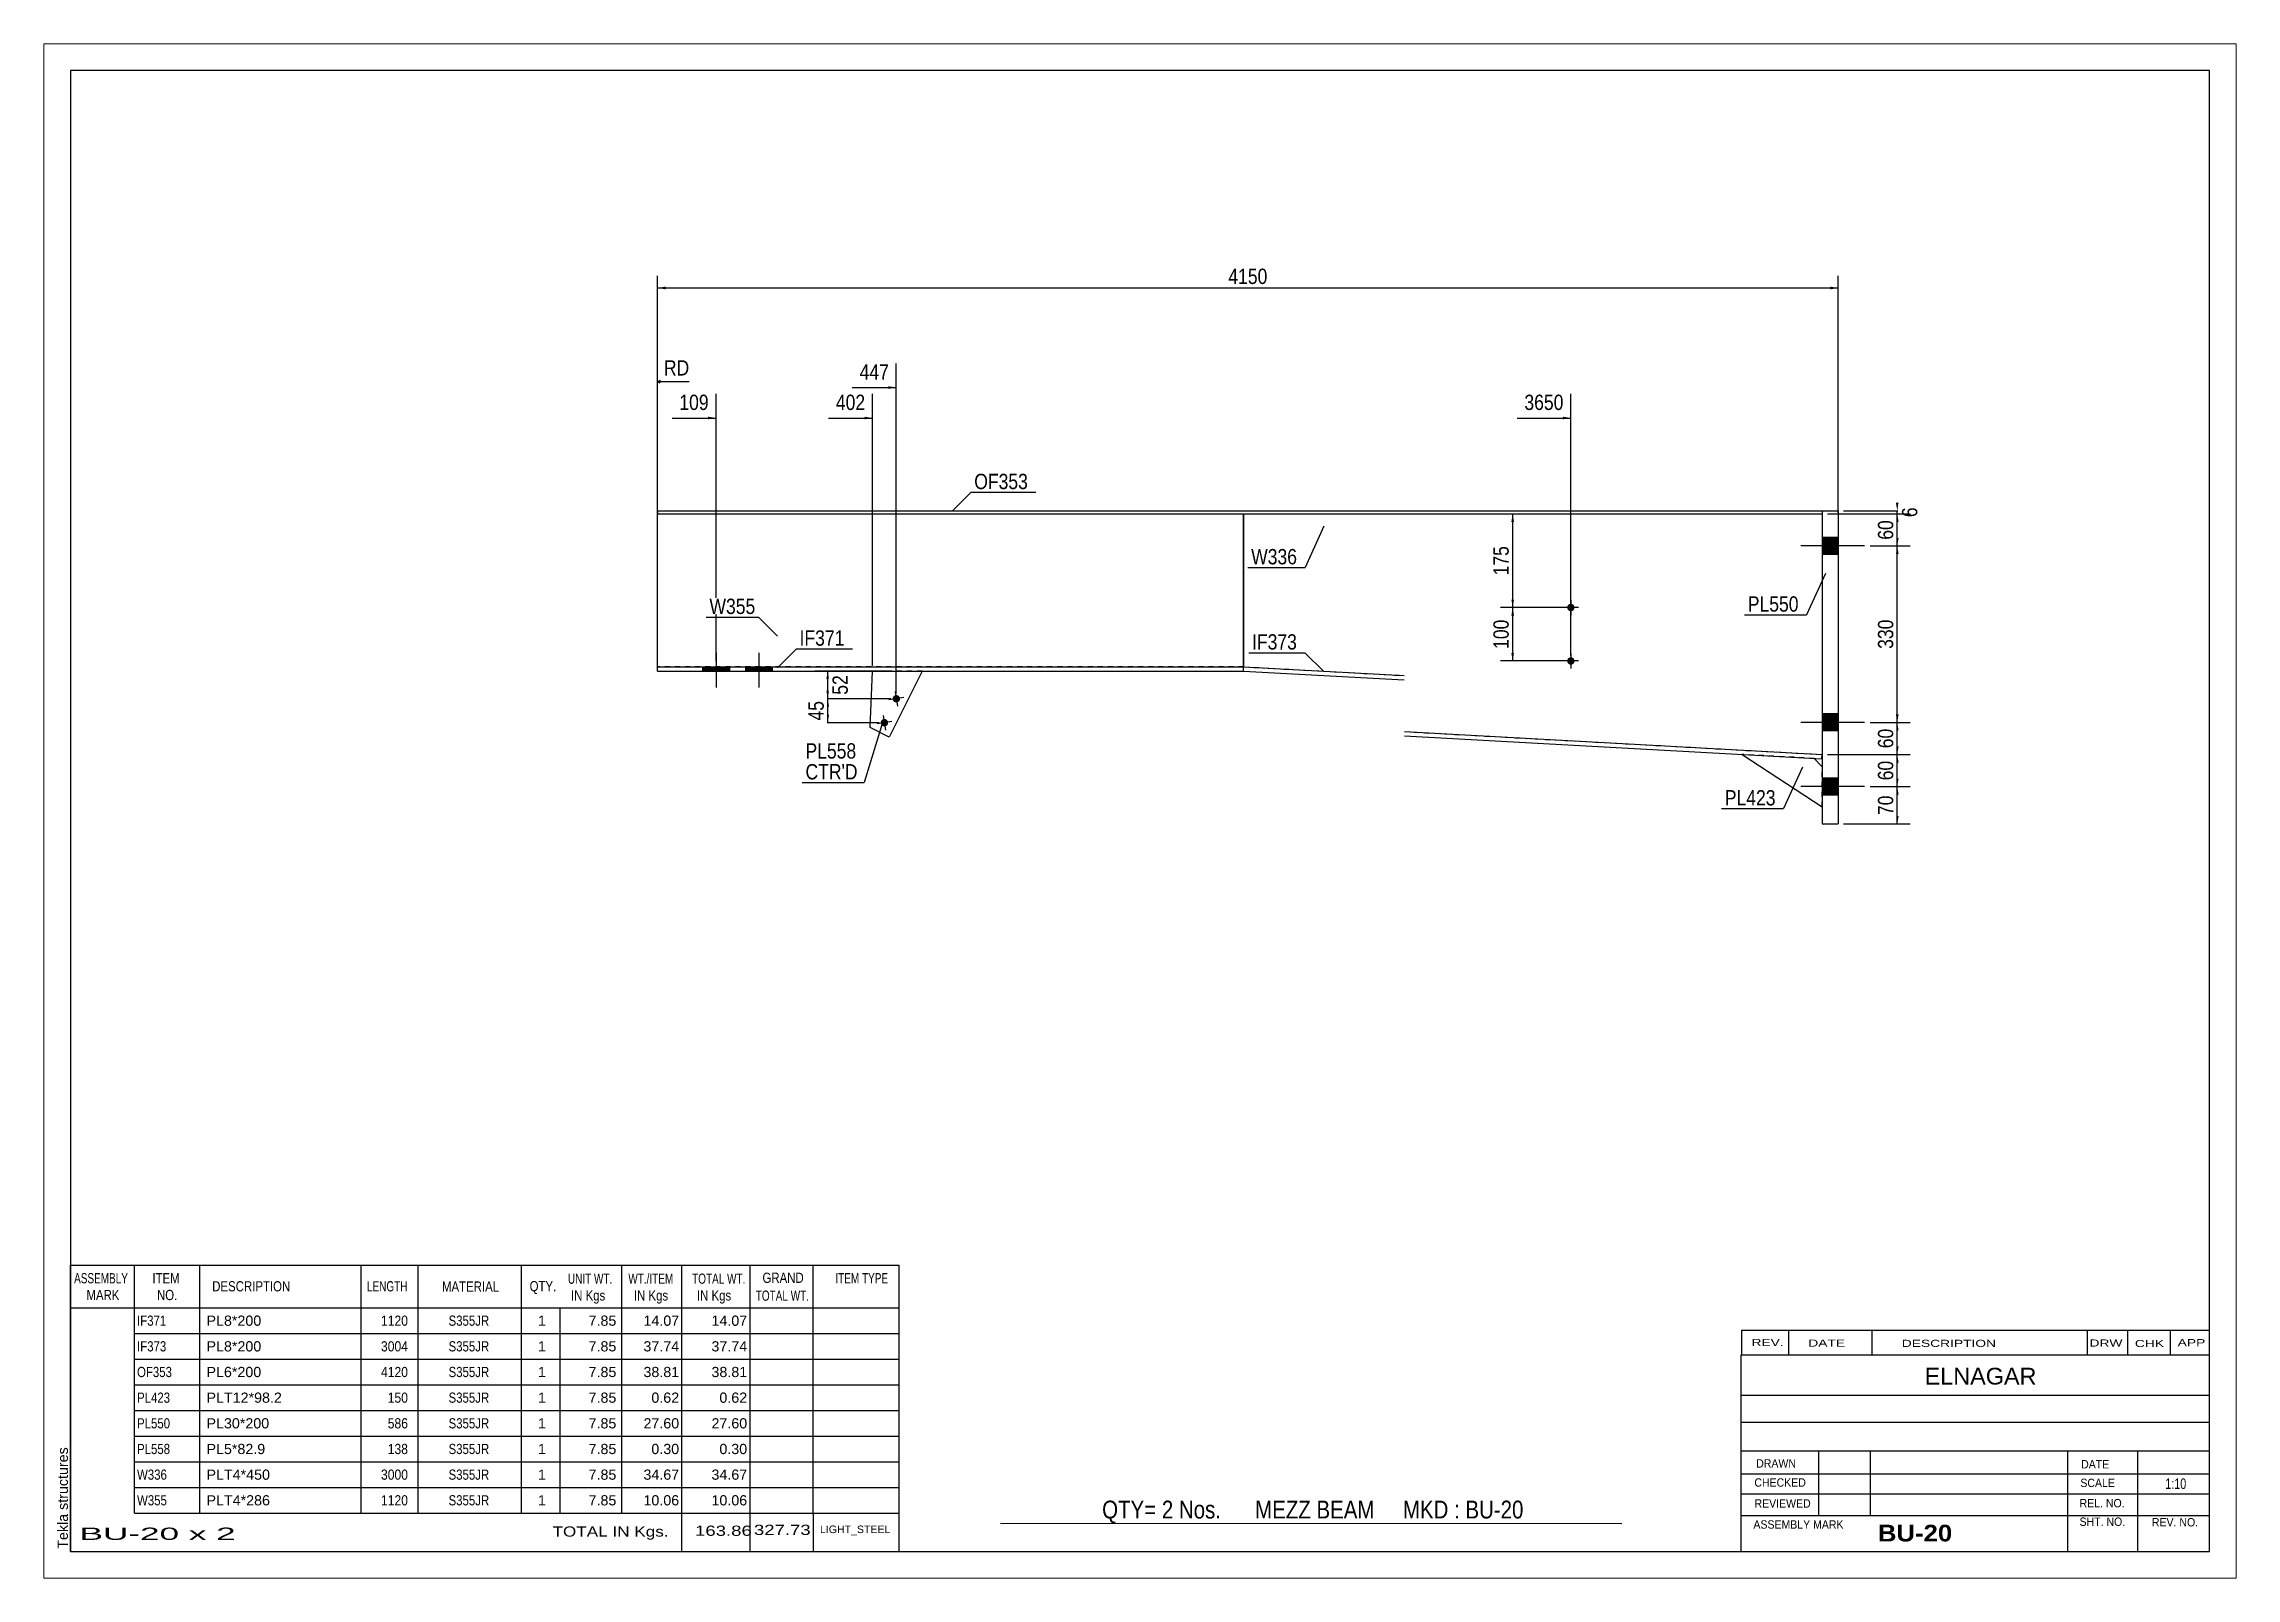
# Paper-space layout 'Layout1' of a CAD drawing. Header units: millimetres. Extents: x 0 to 410, y 0 to 287.
# The model-space entities are those that its viewports show. They can reach past a viewport. Long polylines and large blocks are cut down to what shows.
import ezdxf

# ---------------------------------------------------------------- set-up
doc = ezdxf.new("R2010")
doc.units = ezdxf.units.MM
doc.linetypes.add('DXK_LINE_DOT1', pattern=[1.8814, 0.9407, -0.9407])
doc.layers.add('Viewport layer', color=7, linetype='Continuous', plot=False)
doc.styles.add('Arial', font='ARIAL.TTF', dxfattribs={"height": 0.2})
doc.styles.add('Arial Bold', font='ARIALBD.TTF', dxfattribs={"height": 0.2})
doc.styles.add('Arial Narrow', font='ARIALN.TTF', dxfattribs={"height": 0.2})

# ---------------------------------------------------------------- blocks, each defined once
blk = doc.blocks.new('Unknown-624483394-1210')
at = {"color": 5, "linetype": 'Continuous'}
for p, q in [((290.23, 97.23), (-109.77, 97.23)), ((-109.77, 97.23), (-109.77, -179.77)), ((290.23, -179.77), (290.23, 97.23)), ((-109.77, -179.77), (290.23, -179.77))]:
    blk.add_line(p, q, dxfattribs=at)
at = {"color": 174, "linetype": 'Continuous', "style": 'Arial'}
blk.add_text('Tekla structures', height=1.9102, rotation=90, dxfattribs=at).set_placement((-110.27, -179.27))
blk = doc.blocks.new('Part-624483394-2392 - 1231')
at = {"color": 2, "linetype": 'Continuous'}
for p, q in [((217.81, 14.9), (220.81, 14.9)), ((217.81, 14.9), (217.81, -43.7)), ((220.81, 14.9), (220.81, -43.7)), ((217.81, -43.7), (220.81, -43.7))]:
    blk.add_line(p, q, dxfattribs=at)
blk = doc.blocks.new('Part-624483394-2384 - 1231')
at = {"color": 2, "linetype": 'Continuous'}
for p, q in [((0, 14.9), (0, 14.3)), ((0, 14.9), (79.47, 14.9)), ((0, 14.3), (79.47, 14.3)), ((79.57, 14.9), (139.61, 14.9)), ((79.57, 14.3), (139.61, 14.3)), ((139.71, 14.9), (217.81, 14.9)), ((139.71, 14.3), (217.81, 14.3)), ((217.81, 14.9), (217.81, 14.3))]:
    blk.add_line(p, q, dxfattribs=at)
blk = doc.blocks.new('Part-624483394-2386 - 1231')
at = {"color": 2, "linetype": 'Continuous'}
blk.add_line((109.61, -14.3), (109.61, 14.3), dxfattribs=at)
at = {"color": 7, "linetype": 'DXK_LINE_DOT1'}
for p, q in [((109.61, 14.3), (139.61, 14.3)), ((139.71, 14.3), (217.81, 14.3)), ((217.81, 14.3), (217.81, -30.7)), ((109.61, -14.3), (139.61, -15.94)), ((139.71, -26.43), (217.81, -30.7))]:
    blk.add_line(p, q, dxfattribs=at)
blk = doc.blocks.new('Part-624483394-2395 - 1231')
at = {"color": 2, "linetype": 'Continuous'}
for p, q in [((202.83, -30.68), (217.81, -40.5)), ((217.81, -33), (216.31, -31.42))]:
    blk.add_line(p, q, dxfattribs=at)
at = {"color": 7, "linetype": 'DXK_LINE_DOT1'}
for p, q in [((216.31, -31.42), (202.83, -30.68)), ((217.81, -40.5), (217.81, -33))]:
    blk.add_line(p, q, dxfattribs=at)
blk = doc.blocks.new('Part-624483394-2387 - 1231')
at = {"color": 2, "linetype": 'Continuous'}
for p, q in [((0, -15.1), (0, -14.3)), ((0, -14.3), (79.47, -14.3)), ((0, -15.1), (79.47, -15.1)), ((79.57, -14.3), (109.61, -14.3)), ((79.57, -15.1), (109.61, -15.1)), ((109.61, -15.1), (109.61, -14.3))]:
    blk.add_line(p, q, dxfattribs=at)
blk = doc.blocks.new('Part-624483394-2389 - 1231')
at = {"color": 2, "linetype": 'Continuous'}
for p, q in [((109.57, -15.1), (109.61, -14.3)), ((109.57, -15.1), (139.61, -16.74)), ((109.61, -14.3), (139.61, -15.94)), ((139.71, -26.43), (217.81, -30.7)), ((139.71, -27.23), (217.77, -31.5)), ((217.77, -31.5), (217.81, -30.7))]:
    blk.add_line(p, q, dxfattribs=at)
blk = doc.blocks.new('Part-624483394-2397 - 1231')
at = {"color": 2, "linetype": 'Continuous'}
for p, q in [((39.75, -25.66), (40.21, -15.1)), ((49.47, -15.1), (43.34, -27.44)), ((43.34, -27.44), (39.75, -25.66))]:
    blk.add_line(p, q, dxfattribs=at)
at = {"color": 7, "linetype": 'DXK_LINE_DOT1'}
blk.add_line((49.47, -15.1), (40.21, -15.1), dxfattribs=at)
blk = doc.blocks.new('Part-624483394-2398 - 1231')
at = {"color": 2, "linetype": 'Continuous'}
for p, q in [((0, -14.3), (0, 14.3)), ((109.61, 14.3), (109.61, -14.3))]:
    blk.add_line(p, q, dxfattribs=at)
at = {"color": 7, "linetype": 'DXK_LINE_DOT1'}
for p, q in [((0, 14.3), (79.47, 14.3)), ((79.57, 14.3), (109.61, 14.3)), ((79.47, -14.3), (0, -14.3)), ((109.61, -14.3), (79.57, -14.3))]:
    blk.add_line(p, q, dxfattribs=at)
blk = doc.blocks.new('Bolt-624483394-2399 - 1231')
at = {"linetype": 'Continuous'}
for points in [[(13.5, -14.3), (8.5, -14.3), (8.5, -15.1), (13.5, -15.1)], [(13.5, -14.3), (8.5, -14.3), (8.5, -15.1), (13.5, -15.1)], [(21.5, -14.3), (16.5, -14.3), (16.5, -15.1), (21.5, -15.1)], [(21.5, -14.3), (16.5, -14.3), (16.5, -15.1), (21.5, -15.1)]]:
    blk.add_hatch(color=3, dxfattribs=at).paths.add_polyline_path(points)
at = {"color": 3, "linetype": 'Continuous'}
for p, q in [((11, -18.16), (11, -11.66)), ((11, -18.16), (11, -11.66)), ((19, -18.16), (19, -11.66)), ((19, -18.16), (19, -11.66)), ((8.5, -15.1), (8.5, -14.3)), ((8.5, -15.1), (8.5, -14.3)), ((13.5, -15.1), (13.5, -14.3)), ((13.5, -15.1), (13.5, -14.3)), ((16.5, -15.1), (16.5, -14.3)), ((16.5, -15.1), (16.5, -14.3)), ((21.5, -15.1), (21.5, -14.3)), ((21.5, -15.1), (21.5, -14.3))]:
    blk.add_line(p, q, dxfattribs=at)
blk = doc.blocks.new('Bolt-624483394-2401 - 1231')
at = {"linetype": 'Continuous'}
for points in [[(217.81, 9.9), (217.81, 6.7), (220.81, 6.7), (220.81, 9.9)], [(217.81, 9.9), (217.81, 6.7), (220.81, 6.7), (220.81, 9.9)], [(217.81, -23.1), (217.81, -26.3), (220.81, -26.3), (220.81, -23.1)], [(217.81, -23.1), (217.81, -26.3), (220.81, -26.3), (220.81, -23.1)], [(217.81, -35.1), (217.81, -38.3), (220.81, -38.3), (220.81, -35.1)], [(217.81, -35.1), (217.81, -38.3), (220.81, -38.3), (220.81, -35.1)]]:
    blk.add_hatch(color=3, dxfattribs=at).paths.add_polyline_path(points)
at = {"color": 3, "linetype": 'Continuous'}
for p, q in [((225.71, 8.3), (213.81, 8.3)), ((225.71, 8.3), (213.81, 8.3)), ((220.81, 9.9), (217.81, 9.9)), ((220.81, 9.9), (217.81, 9.9)), ((220.81, 6.7), (217.81, 6.7)), ((220.81, 6.7), (217.81, 6.7)), ((220.81, -23.1), (217.81, -23.1)), ((220.81, -23.1), (217.81, -23.1)), ((225.71, -24.7), (213.81, -24.7)), ((225.71, -24.7), (213.81, -24.7)), ((220.81, -26.3), (217.81, -26.3)), ((220.81, -26.3), (217.81, -26.3)), ((225.71, -36.7), (213.81, -36.7)), ((225.71, -36.7), (213.81, -36.7)), ((220.81, -35.1), (217.81, -35.1)), ((220.81, -35.1), (217.81, -35.1)), ((220.81, -38.3), (217.81, -38.3)), ((220.81, -38.3), (217.81, -38.3))]:
    blk.add_line(p, q, dxfattribs=at)
blk = doc.blocks.new('Bolt-624483394-2404 - 1231')
at = {"linetype": 'Continuous'}
blk.add_hatch(color=3, dxfattribs=at).paths.add_polyline_path([(43.13, -24.65, -1), (41.74, -24.86, -1)])
at = {"color": 3, "linetype": 'Continuous'}
for p, q in [((43.82, -24.55), (41.05, -24.97)), ((42.22, -23.38), (42.65, -26.14))]:
    blk.add_line(p, q, dxfattribs=at)
blk = doc.blocks.new('Bolt-624483394-2405 - 1231')
at = {"linetype": 'Continuous'}
blk.add_hatch(color=3, dxfattribs=at).paths.add_polyline_path([(45.35, -20.18, -1), (43.97, -20.39, -1)])
at = {"color": 3, "linetype": 'Continuous'}
for p, q in [((46.04, -20.07), (43.28, -20.49)), ((44.45, -18.9), (44.87, -21.67))]:
    blk.add_line(p, q, dxfattribs=at)
blk = doc.blocks.new('Bolt-624483394-2953 - 1231')
at = {"linetype": 'Continuous'}
for points in [[(171.51, -3.21, -1), (170.11, -3.21, -1)], [(171.51, -13.21, -1), (170.11, -13.21, -1)]]:
    blk.add_hatch(color=3, dxfattribs=at).paths.add_polyline_path(points)
at = {"color": 3, "linetype": 'Continuous'}
for p, q in [((172.21, -3.21), (169.41, -3.21)), ((170.81, -1.81), (170.81, -4.61)), ((170.81, -11.81), (170.81, -14.61)), ((172.21, -13.21), (169.41, -13.21))]:
    blk.add_line(p, q, dxfattribs=at)
blk = doc.blocks.new('StraightDimension-624483394-3807 - 1231')
at = {"linetype": 'Continuous'}
for points in [[(232.1, 16.4), (231.85, 14.9), (231.6, 16.4)], [(231.6, 12.8), (231.85, 14.3), (232.1, 12.8)]]:
    blk.add_hatch(color=7, dxfattribs=at).paths.add_polyline_path(points)
at = {"color": 7, "linetype": 'Continuous'}
for p, q in [((218.81, 14.3), (234.1, 14.3)), ((221.81, 14.9), (234.1, 14.9)), ((231.85, 14.3), (231.85, 14.9))]:
    blk.add_line(p, q, dxfattribs=at)
at = {"color": 0}
blk.add_wipeout([(236.2, 16.11), (232, 16.11), (232, 13.09), (236.2, 13.09)], dxfattribs=at)
at = {"color": 3, "style": 'Arial Narrow'}
blk.add_text('6', height=2.86, rotation=90.0002, dxfattribs=at).set_placement((235.6, 13.69))
blk = doc.blocks.new('StraightDimension-624483394-2850 - 1231')
at = {"linetype": 'Continuous'}
for points in [[(31.58, -16.6), (31.83, -15.1), (32.08, -16.6)], [(32.08, -18.78), (31.83, -20.28), (31.58, -18.78)]]:
    blk.add_hatch(color=7, dxfattribs=at).paths.add_polyline_path(points)
at = {"color": 7, "linetype": 'Continuous'}
for p, q in [((43.66, -15.1), (29.43, -15.1)), ((31.83, -20.28), (31.83, -15.1)), ((43.66, -20.28), (29.43, -20.28))]:
    blk.add_line(p, q, dxfattribs=at)
at = {"color": 0}
blk.add_wipeout([(36.18, -15.26), (31.98, -15.26), (31.98, -20.12), (36.18, -20.12)], dxfattribs=at)
at = {"color": 3, "style": 'Arial Narrow'}
blk.add_text('52', height=2.863, rotation=89.9945, dxfattribs=at).set_placement((35.58, -19.52))
blk = doc.blocks.new('StraightDimension-624483394-3811 - 1231')
at = {"linetype": 'Continuous'}
for points in [[(231.6, -32.2), (231.85, -30.7), (232.1, -32.2)], [(232.1, -35.2), (231.85, -36.7), (231.6, -35.2)]]:
    blk.add_hatch(color=7, dxfattribs=at).paths.add_polyline_path(points)
at = {"color": 7, "linetype": 'Continuous'}
for p, q in [((218.81, -30.7), (234.25, -30.7)), ((231.85, -36.7), (231.85, -30.7)), ((226.81, -36.7), (234.25, -36.7))]:
    blk.add_line(p, q, dxfattribs=at)
at = {"color": 0}
blk.add_wipeout([(231.7, -31.27), (227.5, -31.27), (227.5, -36.13), (231.7, -36.13)], dxfattribs=at)
at = {"color": 3, "style": 'Arial Narrow'}
blk.add_text('60', height=2.863, rotation=90.0002, dxfattribs=at).set_placement((231.1, -35.53))
blk = doc.blocks.new('StraightDimension-624483394-3095 - 1231')
at = {"linetype": 'Continuous'}
for points in [[(159.68, -4.71), (159.93, -3.21), (160.18, -4.71)], [(160.18, -11.71), (159.93, -13.21), (159.68, -11.71)]]:
    blk.add_hatch(color=7, dxfattribs=at).paths.add_polyline_path(points)
at = {"color": 7, "linetype": 'Continuous'}
for p, q in [((169.81, -3.21), (157.68, -3.21)), ((159.93, -13.21), (159.93, -3.21)), ((169.81, -13.21), (157.68, -13.21))]:
    blk.add_line(p, q, dxfattribs=at)
at = {"color": 0}
blk.add_wipeout([(159.78, -4.87), (155.58, -4.87), (155.58, -11.55), (159.78, -11.55)], dxfattribs=at)
at = {"color": 3, "style": 'Arial Narrow'}
blk.add_text('100', height=2.863, rotation=90.0002, dxfattribs=at).set_placement((159.18, -10.95))
blk = doc.blocks.new('StraightDimension-624483394-3262 - 1231')
at = {"linetype": 'Continuous'}
blk.add_hatch(color=7, dxfattribs=at).paths.add_polyline_path([(38.71, 32.49), (40.21, 32.24), (38.71, 31.99)])
at = {"color": 7, "linetype": 'Continuous'}
for p, q in [((40.21, -14.1), (40.21, 36.74)), ((31.97, 32.24), (40.21, 32.24))]:
    blk.add_line(p, q, dxfattribs=at)
at = {"color": 0}
blk.add_wipeout([(39.43, 33.14), (39.43, 37.34), (32.75, 37.34), (32.75, 33.14)], dxfattribs=at)
at = {"color": 3, "style": 'Arial Narrow'}
blk.add_text('402', height=2.863, dxfattribs=at).set_placement((33.35, 33.74))
blk = doc.blocks.new('StraightDimension-624483394-3809 - 1231')
at = {"linetype": 'Continuous'}
for points in [[(231.6, 6.8), (231.85, 8.3), (232.1, 6.8)], [(232.1, -23.2), (231.85, -24.7), (231.6, -23.2)]]:
    blk.add_hatch(color=7, dxfattribs=at).paths.add_polyline_path(points)
at = {"color": 7, "linetype": 'Continuous'}
for p, q in [((226.81, 8.3), (234.25, 8.3)), ((231.85, -24.7), (231.85, 8.3)), ((226.81, -24.7), (234.25, -24.7))]:
    blk.add_line(p, q, dxfattribs=at)
at = {"color": 0}
blk.add_wipeout([(231.7, -4.86), (227.5, -4.86), (227.5, -11.54), (231.7, -11.54)], dxfattribs=at)
at = {"color": 3, "style": 'Arial Narrow'}
blk.add_text('330', height=2.863, rotation=90.0002, dxfattribs=at).set_placement((231.1, -10.94))
blk = doc.blocks.new('StraightDimension-624483394-3260 - 1231')
at = {"linetype": 'Continuous'}
blk.add_hatch(color=7, dxfattribs=at).paths.add_polyline_path([(169.31, 32.49), (170.81, 32.24), (169.31, 31.99)])
at = {"color": 7, "linetype": 'Continuous'}
for p, q in [((170.81, -12.21), (170.81, 36.74)), ((160.75, 32.24), (170.81, 32.24))]:
    blk.add_line(p, q, dxfattribs=at)
at = {"color": 0}
blk.add_wipeout([(170.04, 33.14), (170.04, 37.34), (161.52, 37.34), (161.52, 33.14)], dxfattribs=at)
at = {"color": 3, "style": 'Arial Narrow'}
blk.add_text('3650', height=2.863, dxfattribs=at).set_placement((162.12, 33.74))
blk = doc.blocks.new('StraightDimension-624483394-2851 - 1231')
at = {"linetype": 'Continuous'}
for points in [[(31.58, -21.78), (31.83, -20.28), (32.08, -21.78)], [(32.08, -23.26), (31.83, -24.76), (31.58, -23.26)]]:
    blk.add_hatch(color=7, dxfattribs=at).paths.add_polyline_path(points)
at = {"color": 7, "linetype": 'Continuous'}
for p, q in [((43.66, -20.28), (29.58, -20.28)), ((31.83, -24.76), (31.83, -20.28)), ((41.43, -24.76), (29.58, -24.76))]:
    blk.add_line(p, q, dxfattribs=at)
at = {"color": 0}
blk.add_wipeout([(31.68, -20.09), (27.48, -20.09), (27.48, -24.95), (31.68, -24.95)], dxfattribs=at)
at = {"color": 3, "style": 'Arial Narrow'}
blk.add_text('45', height=2.863, rotation=89.9945, dxfattribs=at).set_placement((31.08, -24.35))
blk = doc.blocks.new('StraightDimension-624483394-1706 - 1231')
at = {"linetype": 'Continuous'}
for points in [[(1.5, 56.31), (0, 56.56), (1.5, 56.81)], [(219.31, 56.81), (220.81, 56.56), (219.31, 56.31)]]:
    blk.add_hatch(color=7, dxfattribs=at).paths.add_polyline_path(points)
at = {"color": 7, "linetype": 'Continuous'}
for p, q in [((0, 14.1), (0, 58.81)), ((220.81, 14.5), (220.81, 58.81)), ((0, 56.56), (220.81, 56.56))]:
    blk.add_line(p, q, dxfattribs=at)
at = {"color": 0}
blk.add_wipeout([(114.66, 56.71), (114.66, 60.91), (106.15, 60.91), (106.15, 56.71)], dxfattribs=at)
at = {"color": 3, "style": 'Arial Narrow'}
blk.add_text('4150', height=2.863, dxfattribs=at).set_placement((106.75, 57.31))
blk = doc.blocks.new('StraightDimension-624483394-3094 - 1231')
at = {"linetype": 'Continuous'}
for points in [[(159.68, 12.8), (159.93, 14.3), (160.18, 12.8)], [(160.18, -1.71), (159.93, -3.21), (159.68, -1.71)]]:
    blk.add_hatch(color=7, dxfattribs=at).paths.add_polyline_path(points)
at = {"color": 7, "linetype": 'Continuous'}
for p, q in [((110.61, 14.3), (162.33, 14.3)), ((159.93, -3.21), (159.93, 14.3)), ((169.81, -3.21), (157.68, -3.21))]:
    blk.add_line(p, q, dxfattribs=at)
at = {"color": 0}
blk.add_wipeout([(159.78, 8.89), (155.58, 8.89), (155.58, 2.2), (159.78, 2.2)], dxfattribs=at)
at = {"color": 3, "style": 'Arial Narrow'}
blk.add_text('175', height=2.863, rotation=90.0002, dxfattribs=at).set_placement((159.18, 2.8))
blk = doc.blocks.new('StraightDimension-624483394-3261 - 1231')
at = {"linetype": 'Continuous'}
blk.add_hatch(color=7, dxfattribs=at).paths.add_polyline_path([(43.16, 38.19), (44.66, 37.94), (43.16, 37.69)])
at = {"color": 7, "linetype": 'Continuous'}
for p, q in [((44.66, -19.28), (44.66, 42.44)), ((36.43, 37.94), (44.66, 37.94))]:
    blk.add_line(p, q, dxfattribs=at)
at = {"color": 0}
blk.add_wipeout([(43.88, 38.84), (43.88, 43.04), (37.2, 43.04), (37.2, 38.84)], dxfattribs=at)
at = {"color": 3, "style": 'Arial Narrow'}
blk.add_text('447', height=2.863, dxfattribs=at).set_placement((37.8, 39.44))
blk = doc.blocks.new('StraightDimension-624483394-3263 - 1231')
at = {"linetype": 'Continuous'}
blk.add_hatch(color=7, dxfattribs=at).paths.add_polyline_path([(9.44, 32.49), (10.94, 32.24), (9.44, 31.99)])
at = {"color": 7, "linetype": 'Continuous'}
for p, q in [((10.94, -13.3), (10.94, 36.74)), ((2.71, 32.24), (10.94, 32.24))]:
    blk.add_line(p, q, dxfattribs=at)
at = {"color": 0, "linetype": 'Continuous'}
blk.add_wipeout([(6.53, 39.59), (6.53, 43.79), (0.59, 43.79), (0.59, 39.59)], dxfattribs=at)
at = {"color": 7, "linetype": 'Continuous'}
for p, q in [((0, 15.9), (0, 43.49)), ((0.5, 39.24), (0, 38.99)), ((0.5, 38.74), (0, 38.99))]:
    blk.add_line(p, q, dxfattribs=at)
at = {"color": 3, "linetype": 'Continuous', "style": 'Arial Narrow'}
blk.add_text('RD', height=2.863, dxfattribs=at).set_placement((1.19, 40.19))
at = {"color": 0}
blk.add_wipeout([(10.17, 33.14), (10.17, 37.34), (3.48, 37.34), (3.48, 33.14)], dxfattribs=at)
at = {"color": 7, "linetype": 'Continuous'}
blk.add_line((5.93, 38.99), (0, 38.99), dxfattribs=at)
at = {"color": 3, "style": 'Arial Narrow'}
blk.add_text('109', height=2.863, dxfattribs=at).set_placement((4.08, 33.74))
blk = doc.blocks.new('StraightDimension-624483394-3808 - 1231')
at = {"linetype": 'Continuous'}
for points in [[(231.6, 12.8), (231.85, 14.3), (232.1, 12.8)], [(232.1, 9.8), (231.85, 8.3), (231.6, 9.8)]]:
    blk.add_hatch(color=7, dxfattribs=at).paths.add_polyline_path(points)
at = {"color": 7, "linetype": 'Continuous'}
for p, q in [((218.81, 14.3), (234.25, 14.3)), ((231.85, 8.3), (231.85, 14.3)), ((226.81, 8.3), (234.25, 8.3))]:
    blk.add_line(p, q, dxfattribs=at)
at = {"color": 0}
blk.add_wipeout([(231.7, 13.73), (227.5, 13.73), (227.5, 8.87), (231.7, 8.87)], dxfattribs=at)
at = {"color": 3, "style": 'Arial Narrow'}
blk.add_text('60', height=2.863, rotation=90.0002, dxfattribs=at).set_placement((231.1, 9.47))
blk = doc.blocks.new('StraightDimension-624483394-3810 - 1231')
at = {"linetype": 'Continuous'}
for points in [[(231.6, -26.2), (231.85, -24.7), (232.1, -26.2)], [(232.1, -29.2), (231.85, -30.7), (231.6, -29.2)]]:
    blk.add_hatch(color=7, dxfattribs=at).paths.add_polyline_path(points)
at = {"color": 7, "linetype": 'Continuous'}
for p, q in [((226.81, -24.7), (234.25, -24.7)), ((231.85, -30.7), (231.85, -24.7)), ((218.81, -30.7), (234.25, -30.7))]:
    blk.add_line(p, q, dxfattribs=at)
at = {"color": 0}
blk.add_wipeout([(231.7, -25.27), (227.5, -25.27), (227.5, -30.13), (231.7, -30.13)], dxfattribs=at)
at = {"color": 3, "style": 'Arial Narrow'}
blk.add_text('60', height=2.863, rotation=90.0002, dxfattribs=at).set_placement((231.1, -29.53))
blk = doc.blocks.new('StraightDimension-624483394-3812 - 1231')
at = {"linetype": 'Continuous'}
for points in [[(231.6, -38.2), (231.85, -36.7), (232.1, -38.2)], [(232.1, -42.2), (231.85, -43.7), (231.6, -42.2)]]:
    blk.add_hatch(color=7, dxfattribs=at).paths.add_polyline_path(points)
at = {"color": 7, "linetype": 'Continuous'}
for p, q in [((226.81, -36.7), (234.25, -36.7)), ((231.85, -43.7), (231.85, -36.7)), ((221.81, -43.7), (234.25, -43.7))]:
    blk.add_line(p, q, dxfattribs=at)
at = {"color": 0}
blk.add_wipeout([(231.7, -37.77), (227.5, -37.77), (227.5, -42.63), (231.7, -42.63)], dxfattribs=at)
at = {"color": 3, "style": 'Arial Narrow'}
blk.add_text('70', height=2.863, rotation=90.0002, dxfattribs=at).set_placement((231.1, -42.03))
blk = doc.blocks.new('CBS_BOM-624483394-4048')
at = {"color": 7, "linetype": 'Continuous'}
for p, q in [((-109.8, -134.2), (-109.8, -126.2)), ((-109.79, -126.2), (45.12, -126.2)), ((-97.8, -134.2), (-97.8, -126.2)), ((-85.61, -134.2), (-85.61, -126.2)), ((-55.44, -134.2), (-55.44, -126.2)), ((-44.76, -134.2), (-44.76, -126.2)), ((-25.45, -134.2), (-25.45, -126.2)), ((-6.65, -134.2), (-6.65, -126.2)), ((4.57, -134.2), (4.57, -126.2)), ((17.35, -134.2), (17.35, -126.2)), ((29.1, -134.2), (29.1, -126.2)), ((45.13, -126.21), (45.12, -134.19)), ((-109.8, -134.2), (45.13, -134.2)), ((-109.8, -139), (-109.8, -134.2)), ((-97.8, -139), (-97.8, -134.2)), ((-85.61, -139), (-85.61, -134.2)), ((-55.44, -139), (-55.44, -134.2)), ((-44.76, -139), (-44.76, -134.2)), ((-25.45, -139), (-25.45, -134.2)), ((-18.18, -139), (-18.18, -134.2)), ((-6.65, -139), (-6.65, -134.2)), ((4.57, -139), (4.57, -134.2)), ((17.35, -139), (17.35, -134.2)), ((29.12, -139), (29.12, -134.2)), ((45.13, -134.2), (45.13, -139)), ((-109.8, -143.8), (-109.8, -139)), ((-97.8, -139), (45.12, -139)), ((-97.8, -143.8), (-97.8, -139)), ((-85.61, -143.8), (-85.61, -139)), ((-55.44, -143.8), (-55.44, -139)), ((-44.76, -143.8), (-44.76, -139)), ((-25.45, -143.8), (-25.45, -139)), ((-18.18, -143.8), (-18.18, -139)), ((-6.65, -143.8), (-6.65, -139)), ((4.57, -143.8), (4.57, -139)), ((17.35, -143.8), (17.35, -139)), ((29.12, -143.8), (29.12, -139)), ((45.13, -139), (45.13, -143.8)), ((-109.8, -148.6), (-109.8, -143.8)), ((-97.8, -143.8), (45.12, -143.8)), ((-97.8, -148.6), (-97.8, -143.8)), ((-85.61, -148.6), (-85.61, -143.8)), ((-55.44, -148.6), (-55.44, -143.8)), ((-44.76, -148.6), (-44.76, -143.8)), ((-25.45, -148.6), (-25.45, -143.8)), ((-18.18, -148.6), (-18.18, -143.8)), ((-6.65, -148.6), (-6.65, -143.8)), ((4.57, -148.6), (4.57, -143.8)), ((17.35, -148.6), (17.35, -143.8)), ((29.12, -148.6), (29.12, -143.8)), ((45.13, -143.8), (45.13, -148.6)), ((-109.8, -153.4), (-109.8, -148.6)), ((-97.8, -148.6), (45.12, -148.6)), ((-97.8, -153.4), (-97.8, -148.6)), ((-85.61, -153.4), (-85.61, -148.6)), ((-55.44, -153.4), (-55.44, -148.6)), ((-44.76, -153.4), (-44.76, -148.6)), ((-25.45, -153.4), (-25.45, -148.6)), ((-18.18, -153.4), (-18.18, -148.6)), ((-6.65, -153.4), (-6.65, -148.6)), ((4.57, -153.4), (4.57, -148.6)), ((17.35, -153.4), (17.35, -148.6)), ((29.12, -153.4), (29.12, -148.6)), ((45.13, -148.6), (45.13, -153.4)), ((-109.8, -158.2), (-109.8, -153.4)), ((-97.8, -153.4), (45.12, -153.4)), ((-97.8, -158.2), (-97.8, -153.4)), ((-85.61, -158.2), (-85.61, -153.4)), ((-55.44, -158.2), (-55.44, -153.4)), ((-44.76, -158.2), (-44.76, -153.4)), ((-25.45, -158.2), (-25.45, -153.4)), ((-18.18, -158.2), (-18.18, -153.4)), ((-6.65, -158.2), (-6.65, -153.4)), ((4.57, -158.2), (4.57, -153.4)), ((17.35, -158.2), (17.35, -153.4)), ((29.12, -158.2), (29.12, -153.4)), ((45.13, -153.4), (45.13, -158.2)), ((-109.8, -163), (-109.8, -158.2)), ((-97.8, -158.2), (45.12, -158.2)), ((-97.8, -163), (-97.8, -158.2)), ((-85.61, -163), (-85.61, -158.2)), ((-55.44, -163), (-55.44, -158.2)), ((-44.76, -163), (-44.76, -158.2)), ((-25.45, -163), (-25.45, -158.2)), ((-18.18, -163), (-18.18, -158.2)), ((-6.65, -163), (-6.65, -158.2)), ((4.57, -163), (4.57, -158.2)), ((17.35, -163), (17.35, -158.2)), ((29.12, -163), (29.12, -158.2)), ((45.13, -158.2), (45.13, -163)), ((-109.8, -167.8), (-109.8, -163)), ((-97.8, -163), (45.12, -163)), ((-97.8, -167.8), (-97.8, -163)), ((-85.61, -167.8), (-85.61, -163)), ((-55.44, -167.8), (-55.44, -163)), ((-44.76, -167.8), (-44.76, -163)), ((-25.45, -167.8), (-25.45, -163)), ((-18.18, -167.8), (-18.18, -163)), ((-6.65, -167.8), (-6.65, -163)), ((4.57, -167.8), (4.57, -163)), ((17.35, -167.8), (17.35, -163)), ((29.12, -167.8), (29.12, -163)), ((45.13, -163), (45.13, -167.8)), ((-109.8, -172.6), (-109.8, -167.8)), ((-97.8, -167.8), (45.12, -167.8)), ((-97.8, -172.6), (-97.8, -167.8)), ((-85.61, -172.6), (-85.61, -167.8)), ((-55.44, -172.6), (-55.44, -167.8)), ((-44.76, -172.6), (-44.76, -167.8)), ((-25.45, -172.6), (-25.45, -167.8)), ((-18.18, -172.6), (-18.18, -167.8)), ((-6.65, -172.6), (-6.65, -167.8)), ((4.57, -172.6), (4.57, -167.8)), ((17.35, -172.6), (17.35, -167.8)), ((29.12, -172.6), (29.12, -167.8)), ((45.13, -167.8), (45.13, -172.6)), ((-109.8, -179.8), (-109.8, -172.62)), ((-97.8, -172.6), (45.12, -172.6)), ((4.57, -179.8), (4.57, -172.62)), ((17.35, -179.8), (17.35, -172.62)), ((29.16, -179.8), (29.16, -172.62)), ((45.13, -172.6), (45.13, -179.8)), ((-109.8, -179.8), (45.13, -179.8))]:
    blk.add_line(p, q, dxfattribs=at)
at = {"color": 3, "linetype": 'Continuous', "style": 'Arial'}
for s, height, width, p in [('ASSEMBLY', 1.91, 0.7, (-109.11, -129.62)), ('MARK', 1.91, 0.8, (-106.8, -132.76)), ('ITEM', 1.91, 0.8, (-94.47, -129.62)), ('NO.', 1.91, 0.8, (-93.61, -132.76)), ('DESCRIPTION', 1.9102, 0.8, (-83.28, -131.13)), ('LENGTH', 1.91, 0.7, (-54.34, -131.13)), ('MATERIAL', 1.91, 0.8, (-40.31, -131.18)), ('QTY.', 1.91, 0.8, (-23.92, -131.1)), ('UNIT WT.', 1.91, 0.7, (-16.76, -129.7)), ('IN Kgs', 1.91, 0.8, (-16.18, -132.84)), ('WT./ITEM', 1.91, 0.7, (-5.46, -129.7)), ('IN Kgs', 1.91, 0.8, (-4.42, -132.84)), ('TOTAL WT.', 1.91, 0.7, (6.47, -129.7)), ('IN Kgs', 1.91, 0.8, (7.37, -132.84)), ('TOTAL WT.', 1.91, 0.7, (18.37, -132.88)), ('GRAND', 1.91, 0.8, (19.63, -129.54)), ('ITEM TYPE', 1.91, 0.7, (33.26, -129.62))]:
    blk.add_text(s, height=height, dxfattribs=dict(at, width=width)).set_placement(p)
at = {"color": 7, "linetype": 'Continuous', "style": 'Arial'}
for s, width, p in [('IF371', 0.8, (-97.34, -137.56)), ('1120', 0.85, (-51.72, -137.56)), ('S355JR', 0.8, (-39.08, -137.56)), ('IF373', 0.8, (-97.34, -142.36)), ('3004', 0.85, (-51.72, -142.36)), ('S355JR', 0.8, (-39.08, -142.36)), ('OF353', 0.8, (-97.34, -147.16)), ('4120', 0.85, (-51.72, -147.16)), ('S355JR', 0.8, (-39.08, -147.16)), ('PL423', 0.8, (-97.34, -151.96)), ('150', 0.85, (-50.46, -151.96)), ('S355JR', 0.8, (-39.08, -151.96)), ('PL550', 0.8, (-97.34, -156.76)), ('586', 0.85, (-50.46, -156.76)), ('S355JR', 0.8, (-39.08, -156.76)), ('PL558', 0.8, (-97.34, -161.56)), ('138', 0.85, (-50.46, -161.56)), ('S355JR', 0.8, (-39.08, -161.56)), ('W336', 0.8, (-97.34, -166.36)), ('3000', 0.85, (-51.72, -166.36)), ('S355JR', 0.8, (-39.08, -166.36)), ('W355', 0.8, (-97.34, -171.16)), ('1120', 0.85, (-51.72, -171.16)), ('S355JR', 0.8, (-39.08, -171.16))]:
    blk.add_text(s, height=1.91, dxfattribs=dict(at, width=width)).set_placement(p)
for s, p in [('PL8*200', (-84.35, -137.56)), ('1', (-22.36, -137.56)), ('7.85', (-12.89, -137.56)), ('14.07', (-2.63, -137.56)), ('14.07', (10.09, -137.56)), ('PL8*200', (-84.35, -142.36)), ('1', (-22.36, -142.36)), ('7.85', (-12.89, -142.36)), ('37.74', (-2.63, -142.36)), ('37.74', (10.09, -142.36)), ('PL6*200', (-84.35, -147.16)), ('1', (-22.36, -147.16)), ('7.85', (-12.89, -147.16)), ('38.81', (-2.63, -147.16)), ('38.81', (10.09, -147.16)), ('PLT12*98.2', (-84.35, -151.96)), ('1', (-22.36, -151.96)), ('7.85', (-12.89, -151.96)), ('0.62', (-1.15, -151.96)), ('0.62', (11.57, -151.96)), ('PL30*200', (-84.35, -156.76)), ('1', (-22.36, -156.76)), ('7.85', (-12.89, -156.76)), ('27.60', (-2.63, -156.76)), ('27.60', (10.09, -156.76)), ('PL5*82.9', (-84.35, -161.56)), ('1', (-22.36, -161.56)), ('7.85', (-12.89, -161.56)), ('0.30', (-1.15, -161.56)), ('0.30', (11.57, -161.56)), ('PLT4*450', (-84.35, -166.36)), ('1', (-22.36, -166.36)), ('7.85', (-12.89, -166.36)), ('34.67', (-2.63, -166.36)), ('34.67', (10.09, -166.36)), ('PLT4*286', (-84.35, -171.16)), ('1', (-22.36, -171.16)), ('7.85', (-12.89, -171.16)), ('10.06', (-2.63, -171.16)), ('10.06', (10.09, -171.16))]:
    blk.add_text(s, height=1.91, dxfattribs=at).set_placement(p)
at = {"color": 6, "linetype": 'Continuous', "style": 'Arial'}
for s, height, width, p in [('BU-20 x 2', 2.292, 2.05, (-108.08, -177.61)), ('TOTAL IN Kgs.', 1.9102, 1.2, (-19.64, -177)), ('163.86', 1.91, 1.3, (7.02, -176.85)), ('327.73', 1.91, 1.3, (18.03, -176.69))]:
    blk.add_text(s, height=height, dxfattribs=dict(at, width=width)).set_placement(p)
blk.add_text('LIGHT_STEEL', height=1.4135, dxfattribs=at).set_placement((30.38, -176.34))
blk = doc.blocks.new('CBS_CALLOFF-624483394-4049')
at = {"color": 7, "linetype": 'Continuous'}
blk.add_line((64.11, -174.5), (180.34, -174.52), dxfattribs=at)
at = {"color": 3, "linetype": 'Continuous', "style": 'Arial Narrow'}
blk.add_text('QTY= 2 Nos.      MEZZ BEAM     MKD : BU-20', height=3.3405, dxfattribs=at).set_placement((83.15, -173.61))
blk = doc.blocks.new('CBS_NAME_BLOG-624483394-4050')
at = {"color": 7, "linetype": 'Continuous'}
for p, q in [((202.64, -143.02), (290.16, -143.02)), ((202.64, -179.72), (202.64, -143.02)), ((202.64, -150.55), (290.16, -150.55)), ((202.72, -155.61), (290.23, -155.61)), ((202.64, -160.98), (290.16, -160.98)), ((217.17, -173.08), (217.17, -160.99)), ((226.85, -173.06), (226.85, -160.99)), ((263.77, -179.72), (263.77, -160.99)), ((276.82, -179.72), (276.82, -160.98)), ((202.65, -165.28), (290.23, -165.26)), ((202.64, -169.02), (290.16, -169.02)), ((202.64, -173.07), (290.16, -173.07)), ((202.64, -179.77), (290.23, -179.77))]:
    blk.add_line(p, q, dxfattribs=at)
at = {"color": 3, "linetype": 'Continuous', "style": 'Arial'}
blk.add_text('ELNAGAR', height=3.133, dxfattribs=at).set_placement((236.97, -148.55))
at = {"color": 3, "linetype": 'Continuous'}
for s, height, style, width, p in [('DRAWN', 1.566, 'Arial', 0.9, (205.47, -164.09)), ('DATE', 1.566, 'Arial', 0.9, (266.24, -164.25)), ('CHECKED', 1.566, 'Arial', 0.9, (205.13, -167.66)), ('SCALE', 1.566, 'Arial', 0.9, (266.09, -167.73)), ('1:10', 1.957, 'Arial Narrow', 0.9, (281.97, -168.08)), ('REVIEWED', 1.566, 'Arial', 0.9, (205.16, -171.58)), ('REL. NO.', 1.566, 'Arial', 0.9, (265.95, -171.53)), ('ASSEMBLY MARK', 1.5663, 'Arial', 0.9, (204.95, -175.51)), ('BU-20', 3.131, 'Arial Bold', 1.1, (228.22, -177.91)), ('SHT. NO.', 1.566, 'Arial', 0.9, (265.94, -174.99)), ('REV. NO.', 1.566, 'Arial', 0.9, (279.47, -175.09))]:
    blk.add_text(s, height=height, dxfattribs=dict(at, style=style, width=width)).set_placement(p)
blk = doc.blocks.new('CBS_REVISION-624483394-4051')
at = {"color": 7, "linetype": 'Continuous'}
for p, q in [((202.73, -138.38), (202.73, -143.02)), ((202.73, -138.39), (290.23, -138.39)), ((211.52, -138.39), (211.52, -143.02)), ((227.12, -138.39), (227.12, -142.95)), ((267.37, -138.39), (267.37, -143.01)), ((274.92, -138.39), (274.92, -143.02)), ((282.86, -138.39), (282.86, -143.02)), ((202.73, -143.02), (290.22, -143.02))]:
    blk.add_line(p, q, dxfattribs=at)
at = {"color": 7, "style": 'Arial Narrow', "width": 1.7}
for s, height, p in [('REV.', 1.326, (204.59, -141.34)), ('DATE', 1.326, (215.21, -141.46)), ('DESCRIPTION', 1.3257, (232.69, -141.51)), ('DRW', 1.326, (267.8, -141.45)), ('CHK', 1.326, (276.29, -141.54)), ('APP', 1.326, (284.29, -141.38))]:
    blk.add_text(s, height=height, dxfattribs=at).set_placement(p)
blk = doc.blocks.new('Mark-624483394-2409 - 1231')
at = {"color": 0}
blk.add_wipeout([(69.28, 18.94), (69.28, 21.94), (59.23, 21.94), (59.23, 18.94)], dxfattribs=at)
blk.add_wipeout([(69.28, 18.94), (69.28, 21.94), (59.23, 21.94), (59.23, 18.94)], dxfattribs=at)
at = {"color": 7, "linetype": 'Continuous'}
for p, q in [((55.1, 14.8), (58.63, 18.34)), ((58.63, 18.34), (70.78, 18.34))]:
    blk.add_line(p, q, dxfattribs=at)
at = {"color": 3, "style": 'Arial Narrow'}
blk.add_text('OF353', height=2.863, dxfattribs=at).set_placement((59.23, 18.94))
blk = doc.blocks.new('Mark-624483394-2412 - 1231')
at = {"color": 0}
blk.add_wipeout([(119.6, 4.87), (119.6, 7.87), (111.02, 7.87), (111.02, 4.87)], dxfattribs=at)
blk.add_wipeout([(119.6, 4.87), (119.6, 7.87), (111.02, 7.87), (111.02, 4.87)], dxfattribs=at)
at = {"color": 7, "linetype": 'Continuous'}
for p in [(124.64, 12.01), (110.42, 4.27)]:
    blk.add_line(p, (121.1, 4.27), dxfattribs=at)
at = {"color": 3, "style": 'Arial Narrow'}
blk.add_text('W336', height=2.863, dxfattribs=at).set_placement((111.02, 4.87))
blk = doc.blocks.new('Mark-624483394-2415 - 1231')
at = {"color": 0}
blk.add_wipeout([(34.97, -10.35), (34.97, -7.35), (26.56, -7.35), (26.56, -10.35)], dxfattribs=at)
blk.add_wipeout([(34.97, -10.35), (34.97, -7.35), (26.56, -7.35), (26.56, -10.35)], dxfattribs=at)
at = {"color": 7, "linetype": 'Continuous'}
for p, q in [((22.43, -14.49), (25.96, -10.95)), ((25.96, -10.95), (36.47, -10.95))]:
    blk.add_line(p, q, dxfattribs=at)
at = {"color": 3, "style": 'Arial Narrow'}
blk.add_text('IF371', height=2.863, dxfattribs=at).set_placement((26.56, -10.35))
blk = doc.blocks.new('Mark-624483394-2418 - 1231')
at = {"color": 0}
blk.add_wipeout([(119.58, -11.07), (119.58, -8.07), (111.18, -8.07), (111.18, -11.07)], dxfattribs=at)
blk.add_wipeout([(119.58, -11.07), (119.58, -8.07), (111.18, -8.07), (111.18, -11.07)], dxfattribs=at)
at = {"color": 7, "linetype": 'Continuous'}
for p in [(110.58, -11.67), (124.62, -15.2)]:
    blk.add_line(p, (121.08, -11.67), dxfattribs=at)
at = {"color": 3, "style": 'Arial Narrow'}
blk.add_text('IF373', height=2.863, dxfattribs=at).set_placement((111.18, -11.07))
blk = doc.blocks.new('Mark-624483394-2421 - 1231')
at = {"color": 0}
blk.add_wipeout([(213.4, -3.98), (213.4, -0.98), (203.9, -0.98), (203.9, -3.98)], dxfattribs=at)
blk.add_wipeout([(213.4, -3.98), (213.4, -0.98), (203.9, -0.98), (203.9, -3.98)], dxfattribs=at)
at = {"color": 7, "linetype": 'Continuous'}
for p in [(218.44, 3.15), (203.3, -4.58)]:
    blk.add_line(p, (214.9, -4.58), dxfattribs=at)
at = {"color": 3, "style": 'Arial Narrow'}
blk.add_text('PL550', height=2.863, dxfattribs=at).set_placement((203.9, -3.98))
blk = doc.blocks.new('Mark-624483394-2424 - 1231')
at = {"color": 0}
blk.add_wipeout([(209.1, -40.23), (209.1, -37.23), (199.6, -37.23), (199.6, -40.23)], dxfattribs=at)
blk.add_wipeout([(209.1, -40.23), (209.1, -37.23), (199.6, -37.23), (199.6, -40.23)], dxfattribs=at)
at = {"color": 7, "linetype": 'Continuous'}
for p in [(214.14, -33.1), (199, -40.83)]:
    blk.add_line(p, (210.6, -40.83), dxfattribs=at)
at = {"color": 3, "style": 'Arial Narrow'}
blk.add_text('PL423', height=2.863, dxfattribs=at).set_placement((199.6, -40.23))
blk = doc.blocks.new('Mark-624483394-2427 - 1231')
at = {"color": 0}
blk.add_wipeout([(37.17, -31.46), (37.17, -28.46), (27.67, -28.46), (27.67, -31.46)], dxfattribs=at)
blk.add_wipeout([(37.17, -31.46), (37.17, -28.46), (27.67, -28.46), (27.67, -31.46)], dxfattribs=at)
blk.add_wipeout([(37.42, -35.36), (37.42, -32.36), (27.67, -32.36), (27.67, -35.36)], dxfattribs=at)
blk.add_wipeout([(37.42, -35.36), (37.42, -32.36), (27.67, -32.36), (27.67, -35.36)], dxfattribs=at)
at = {"color": 7, "linetype": 'Continuous'}
for p in [(42.21, -24.33), (27.07, -35.96)]:
    blk.add_line(p, (38.67, -35.96), dxfattribs=at)
at = {"color": 3, "style": 'Arial Narrow'}
blk.add_text('PL558', height=2.863, dxfattribs=at).set_placement((27.67, -31.46))
at = {"color": 1, "style": 'Arial Narrow'}
blk.add_text("CTR'D", height=2.863, dxfattribs=at).set_placement((27.67, -35.36))
blk = doc.blocks.new('Mark-624483394-2430 - 1231')
at = {"color": 0}
blk.add_wipeout([(18.29, -4.42), (18.29, -1.42), (9.71, -1.42), (9.71, -4.42)], dxfattribs=at)
blk.add_wipeout([(18.29, -4.42), (18.29, -1.42), (9.71, -1.42), (9.71, -4.42)], dxfattribs=at)
at = {"color": 7, "linetype": 'Continuous'}
for p in [(9.11, -5.02), (22.43, -8.55)]:
    blk.add_line(p, (18.89, -5.02), dxfattribs=at)
at = {"color": 3, "style": 'Arial Narrow'}
blk.add_text('W355', height=2.863, dxfattribs=at).set_placement((9.71, -4.42))

msp = doc.modelspace()

# ---------------------------------------------------------------- block references
for name in ['Unknown-624483394-1210', 'Part-624483394-2384 - 1231', 'Part-624483394-2398 - 1231', 'Part-624483394-2386 - 1231', 'Part-624483394-2392 - 1231', 'Bolt-624483394-2401 - 1231', 'Bolt-624483394-2953 - 1231', 'Bolt-624483394-2399 - 1231', 'Part-624483394-2387 - 1231', 'Part-624483394-2397 - 1231', 'Part-624483394-2389 - 1231', 'Bolt-624483394-2405 - 1231', 'Bolt-624483394-2404 - 1231', 'Part-624483394-2395 - 1231', 'CBS_BOM-624483394-4048', 'CBS_REVISION-624483394-4051', 'CBS_NAME_BLOG-624483394-4050', 'CBS_CALLOFF-624483394-4049']:
    msp.add_blockref(name, (0, 0))

# ---------------------------------------------------------------- next in the draw order: block references
for name in ['StraightDimension-624483394-3807 - 1231', 'StraightDimension-624483394-3809 - 1231', 'Mark-624483394-2421 - 1231', 'StraightDimension-624483394-3095 - 1231', 'Mark-624483394-2418 - 1231', 'StraightDimension-624483394-2850 - 1231', 'StraightDimension-624483394-3811 - 1231', 'Mark-624483394-2424 - 1231']:
    msp.add_blockref(name, (0, 0))

# ---------------------------------------------------------------- next in the draw order: block references
for name in ['StraightDimension-624483394-3262 - 1231', 'StraightDimension-624483394-3260 - 1231', 'StraightDimension-624483394-2851 - 1231', 'StraightDimension-624483394-3810 - 1231', 'StraightDimension-624483394-3812 - 1231']:
    msp.add_blockref(name, (0, 0))

# ---------------------------------------------------------------- next in the draw order: block references
for name in ['StraightDimension-624483394-1706 - 1231', 'Mark-624483394-2427 - 1231']:
    msp.add_blockref(name, (0, 0))

# ---------------------------------------------------------------- next in the draw order: block references
for name in ['StraightDimension-624483394-3263 - 1231', 'StraightDimension-624483394-3261 - 1231', 'Mark-624483394-2409 - 1231', 'StraightDimension-624483394-3094 - 1231', 'StraightDimension-624483394-3808 - 1231']:
    msp.add_blockref(name, (0, 0))

# ---------------------------------------------------------------- next in the draw order: block references
for name in ['Mark-624483394-2412 - 1231', 'Mark-624483394-2415 - 1231']:
    msp.add_blockref(name, (0, 0))

# ---------------------------------------------------------------- next in the draw order: block references
msp.add_blockref('Mark-624483394-2430 - 1231', (0, 0))

psp = doc.layouts.get("Layout1")

# ---------------------------------------------------------------- viewports
at = {"layer": 'Viewport layer', "view_target_point": (90.23, -41.27)}
psp.add_viewport(center=(205, 143.5), size=(410, 287), view_center_point=(0, 0), view_height=287, dxfattribs=at)

doc.saveas('drawing.dxf')
